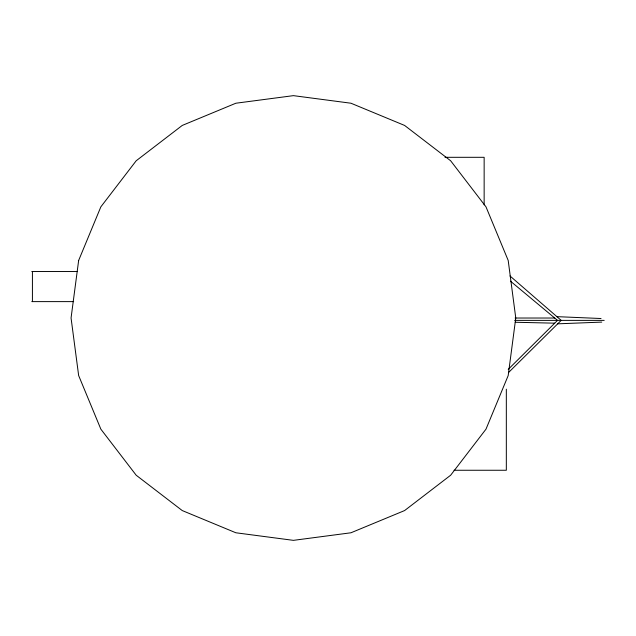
<?xml version="1.0" encoding="UTF-8"?>
<svg xmlns="http://www.w3.org/2000/svg" width="636" height="636" viewBox="0 0 636 636"><rect width="100%" height="100%" fill="white"/><g stroke="black" fill="none" stroke-linecap="round" stroke-linejoin="round"><path stroke-width="0.95" d="M508.228 369.373L557.534 320.377L510.477 281.176M508.498 372.577L561.191 320.377L509.977 275.952M557.7 323.827L601.751 322.102M444.985 157.307L484.147 157.307L484.147 204.848M31.8 271.532L77.338 271.532M31.8 301.615L73.649 301.615M515.104 318.024L554.711 318.024M514.643 320.377L604.2 320.377M454.032 470.258L506.328 470.258L506.328 389.2M515.2 322.253L554.711 323.175M556.898 316.656L601.052 318.517M32.42 271.532L32.42 301.615M78.649 260.45L71.065 318L78.649 375.55L100.862 429.173L136.191 475.227L182.246 510.565L235.869 532.777L293.419 540.354L350.969 532.777L404.599 510.565L450.646 475.227L485.983 429.173L508.196 375.55L515.772 318L508.196 260.45L485.983 206.827L450.646 160.773L404.599 125.435L350.969 103.223L293.419 95.646L235.869 103.223L182.246 125.435L136.191 160.773L100.862 206.827L78.649 260.45"/></g></svg>
